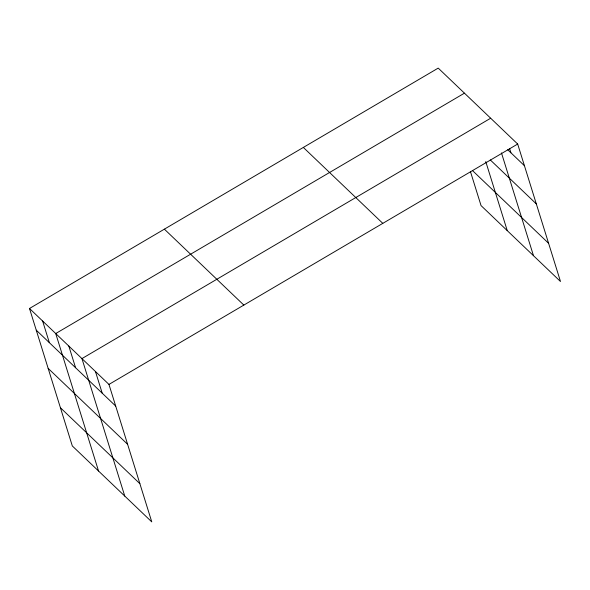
<?xml version="1.0" encoding="UTF-8"?>
<svg xmlns="http://www.w3.org/2000/svg" width="590" height="590" viewBox="0 0 590 590"><rect width="100%" height="100%" fill="white"/><g stroke="black" fill="none" stroke-linecap="round" stroke-linejoin="round"><path stroke-width="0.89" d="M29.5 308.481L108.958 384.415L151.778 521.892L72.319 445.959L29.5 308.481L438.223 68.108L517.681 144.041L560.5 281.519L481.042 205.585L470.488 171.712M464.441 93.168L55.726 333.542L98.545 471.019M490.666 118.221L81.944 358.595L124.763 496.072M108.958 384.415L517.681 144.041M507.702 149.72L524.429 165.702M490.305 159.942L536.332 203.919M472.413 170.503L548.597 243.301M303.341 147.434L382.799 223.359M164.381 229.163L243.84 305.089M36.248 330.149L115.706 406.075M48.151 368.367L127.61 444.292M60.416 407.742L139.874 483.675M509.568 148.466L510.918 152.795M501.471 152.913L533.485 255.699M485.762 161.608L507.26 230.646M95.455 371.501L102.203 393.169M68.831 346.065L75.579 367.732M42.613 321.012L49.361 342.679"/></g></svg>
